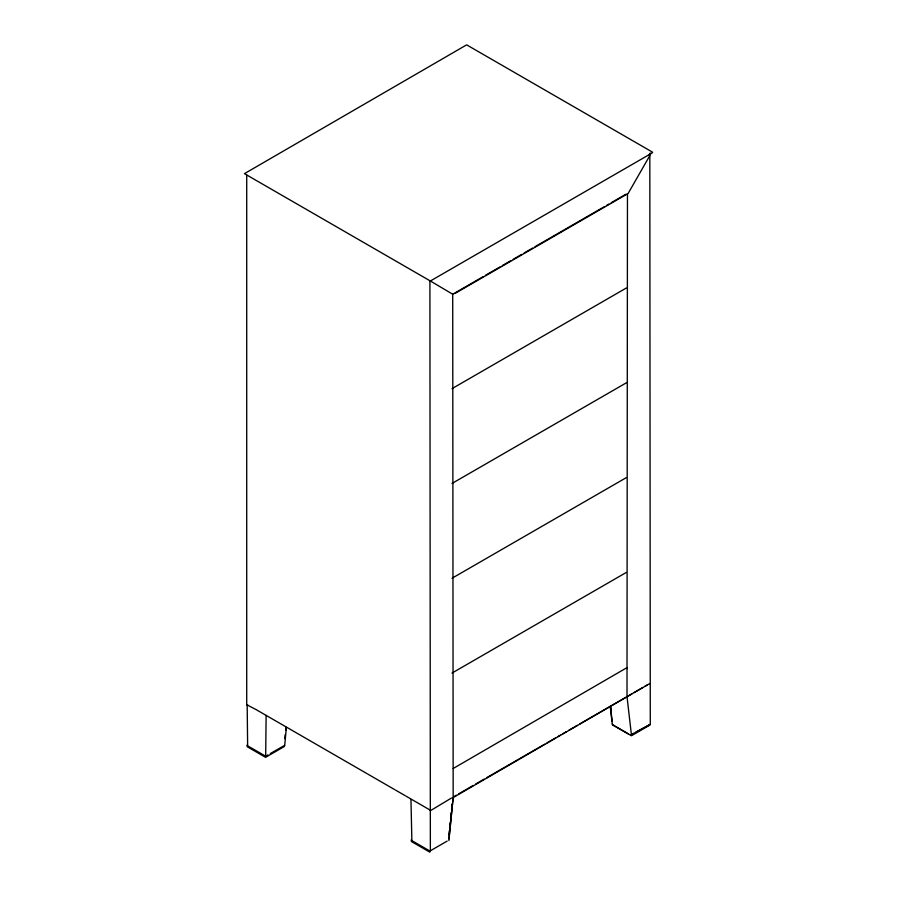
<?xml version="1.0" encoding="UTF-8"?>
<svg xmlns="http://www.w3.org/2000/svg" width="897" height="897" viewBox="0 0 897 897"><rect width="100%" height="100%" fill="white"/><g stroke="black" fill="none" stroke-linecap="round" stroke-linejoin="round"><path stroke-width="1.35" d="M649.82 683.514L453.176 797.568L448.904 840.612M284.798 738.646L285.224 734.475M285.65 730.304L285.93 727.523M284.674 745.788L286.378 727.332M448.881 834.86L449.307 830.689M449.879 825.128L450.159 822.336M450.731 816.775L451.157 812.604M451.583 808.432L452.01 804.261M448.915 838.841L453.164 797.108L452.716 294.227L482.978 276.758M648.901 155.372L650.269 152.983M649.832 155.585L628.124 193.483L454.779 293.566M626.566 697.003L631.813 693.908M612.46 724.361L612.46 723.767M630.961 735.035L633.708 733.387M652.545 152.176L466.642 44.85L244.455 173.648L430.358 280.996L652.545 152.703M485.4 275.357L499.921 266.97M502.342 265.579L510.819 260.679M513.241 259.289L521.706 254.389M524.128 252.999L532.605 248.11M535.027 246.709L604.017 206.871M606.439 205.48L608.861 204.079M611.283 202.677L625.803 194.301M626.33 288.015L452.032 388.636M626.33 382.828L452.032 483.438M626.33 477.63L452.032 578.24M246.72 175.05L246.72 704.717L256.116 709.617M246.72 704.717L247.628 704.717M267.979 754.904L265.68 756.227L266.129 715.391M247.628 745.295L247.18 704.975M270.277 753.581L284.54 745.407M284.091 746.652L265.59 757.337L247.09 746.652M626.33 572.432L452.032 673.053M451.516 797.994L430.358 810.731M453.927 796.603L456.349 795.213M458.771 793.811L473.291 785.424M475.713 784.023L484.189 779.134M486.611 777.744L544.703 744.196M547.125 742.794L555.602 737.906M558.024 736.504L560.446 735.114M562.868 733.712L566.489 731.616M568.911 730.214L577.388 725.325M579.81 723.935L625.803 697.373M634.213 692.518L642.622 687.663M645.021 686.283L647.421 684.893M411.858 840.108L410.961 799.53M430.358 850.793L429.91 280.727M431.065 850.39L447.166 841.083M636.018 732.053L650.28 724.35L649.82 153.768M650.28 724.35L631.41 734.71L627.014 696.677L627.014 667.615L453.176 768.505M649.91 725.079L631.41 735.764L612.909 725.079M627.463 193.864L627.014 668.646M452.716 294.227L430.358 280.996M628.562 733.981L612.326 724.608L610.274 706.802M256.878 710.054L366.425 773.292M367.277 773.786L394.299 789.394M395.185 789.898L405.209 795.684M406.106 796.2L430.358 810.215M246.72 745.295L266.129 756.496M410.961 840.108L430.358 851.309M411.319 841.464L429.82 852.15M611.025 707.733L611.339 710.446M610.577 707.475L612.146 721.053"/></g></svg>
